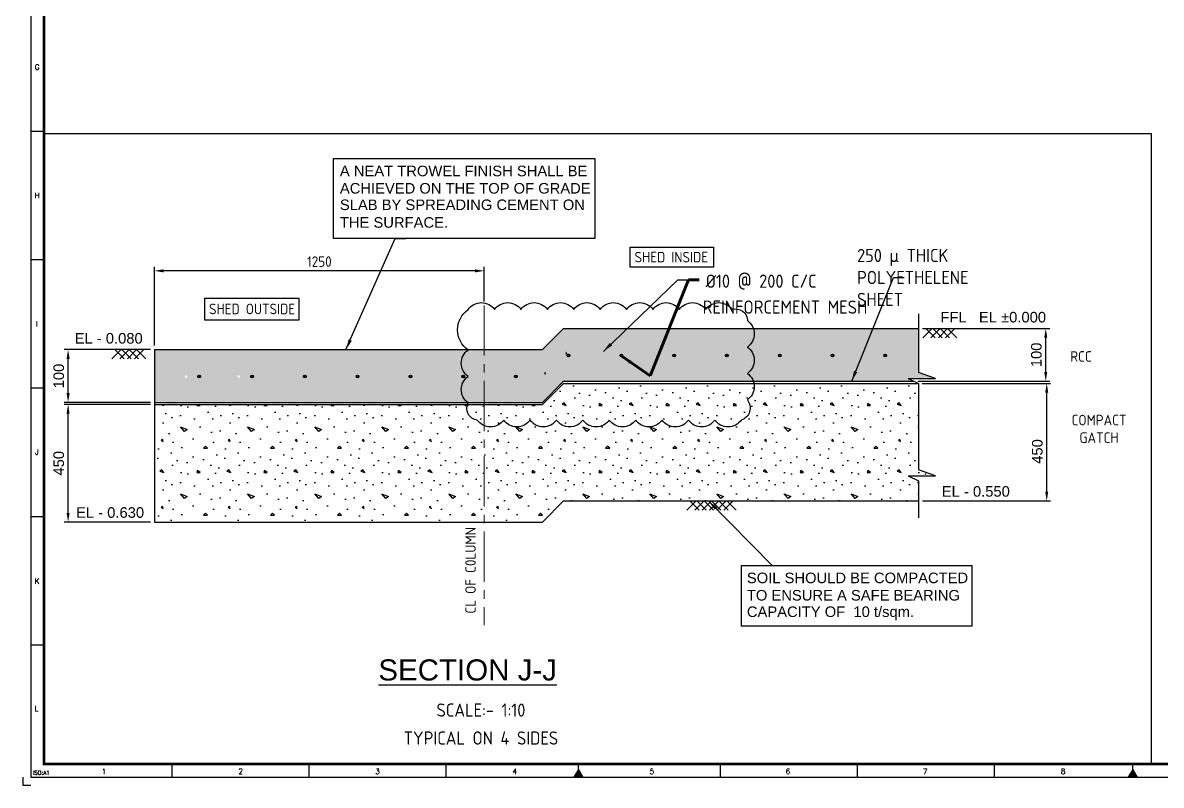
# Model space of a CAD drawing. Header units: millimetres. Extents: x -66 to 3621, y -1 to 3307.
# Drawn here: x 941.4 to 1372.7, y 0 to 288.9 of the extents above; entities that cross this region are included whole.
import ezdxf
from ezdxf.enums import TextEntityAlignment as Align

# ---------------------------------------------------------------- set-up
doc = ezdxf.new("R2010")
doc.units = ezdxf.units.MM
doc.linetypes.add('CENTER2', pattern=[28.575, 19.05, -3.175, 3.175, -3.175])
doc.layers.add('BORDER', color=6, linetype='Continuous')
doc.styles.add('ACISOTS', font='isocp.shx')
doc.styles.add('ROMANS', font='romans.shx', dxfattribs={"width": 0.8})
doc.styles.get("Standard").update_dxf_attribs({"font": 'arial.ttf'})
doc.dimstyles.new('ISO-25', dxfattribs={"dimtxt": 4, "dimasz": 3.5, "dimexe": 1.5, "dimexo": 1.5, "dimgap": 1.5, "dimtad": 1, "dimtxsty": 'Standard', "dimcen": 0, "dimadec": 0, "dimazin": 0, "dimtfac": 1, "dimtmove": 0, "dimatfit": 3, "dimfxl": 1, "dimarcsym": 0})

# ---------------------------------------------------------------- blocks, each defined once
blk = doc.blocks.new('A1B')
at = {"layer": 'BORDER', "color": 1}
for p, q in [((3, 247.84), (8, 247.84)), ((3, 199.17), (8, 199.17)), ((3, 150.51), (8, 150.51)), ((3, 101.84), (8, 101.84)), ((3, 53.17), (8, 53.17)), ((56.44, 8), (56.44, 3)), ((108.38, 8), (108.38, 3)), ((160.31, 8), (160.31, 3)), ((264.19, 8), (264.19, 3)), ((316.12, 8), (316.12, 3)), ((368.06, 8), (368.06, 3))]:
    blk.add_line(p, q, dxfattribs=at)
at = {"layer": 'BORDER'}
for p, q in [((210.5, 6), (208.77, 3)), ((210.5, 5), (210.5, 8)), ((210.5, 5), (210.5, 8)), ((210.5, 3), (210.5, 8)), ((210.5, 6), (212.23, 3)), ((420.5, 6), (418.77, 3)), ((420.5, 5), (420.5, 8)), ((420.5, 3), (420.5, 8)), ((420.5, 6), (422.23, 3))]:
    blk.add_line(p, q, dxfattribs=at)
blk.add_lwpolyline([(837, 3), (837, 590), (3, 590), (3, 3)], close=True, dxfattribs=at)
at = {"layer": 'BORDER', "const_width": 1}
blk.add_lwpolyline([(8, 8), (832, 8), (832, 585), (8, 585)], close=True, dxfattribs=at)
at = {"layer": 'BORDER', "color": 1}
blk.add_lwpolyline([(0, 3), (0, 0), (3, 0)], dxfattribs=at)
at = {"layer": 'BORDER'}
for points in [[(212.23, 3), (208.77, 3), (210.5, 6)], [(422.23, 3), (418.77, 3), (420.5, 6)]]:
    blk.add_solid(points, dxfattribs=at)
at = {"layer": 'BORDER', "color": 1, "style": 'ROMANS'}
for s, height, p in [('G', 2, (5.44, 271.07)), ('H', 2, (5.43, 222.46)), ('I', 2, (5.31, 173.82)), ('J', 2, (5.33, 125.23)), ('K', 2, (5.38, 76.36)), ('L', 2, (5.2, 28.07)), ('ISO:A1', 1.5, (7.03, 4)), ('1', 2, (30.81, 4.25)), ('2', 2, (82.56, 4.25)), ('3', 2, (134.41, 4.25)), ('4', 2, (186.37, 4.25)), ('5', 2, (238.32, 4.25)), ('6', 2, (289.89, 4.25)), ('7', 2, (341.88, 4.25)), ('8', 2, (394.13, 4.25))]:
    blk.add_text(s, height=height, dxfattribs=at).set_placement(p, align=Align.CENTER)
blk = doc.blocks.new('*D6298')
at = {"color": 0, "lineweight": -2}
for p, q in [((989.74, 165.04), (957.06, 165.04)), ((958.56, 148.54), (958.56, 161.54)), ((989.74, 145.04), (957.06, 145.04))]:
    blk.add_line(p, q, dxfattribs=at)
at = {"color": 0}
for points in [[(959.14, 161.54), (957.98, 161.54), (958.56, 165.04)], [(957.98, 148.54), (959.14, 148.54), (958.56, 145.04)]]:
    blk.add_solid(points, dxfattribs=at)
at = {"layer": 'Defpoints', "color": 0}
for p in [(958.56, 165.04), (991.24, 165.04), (991.24, 145.04)]:
    blk.add_point(p, dxfattribs=at)
at = {"color": 0, "insert": (955.02, 155.04), "char_height": 4, "attachment_point": 5, "rotation": 90}
blk.add_mtext('100', dxfattribs=at)
blk = doc.blocks.new('*D6299')
at = {"color": 0, "lineweight": -2}
for p, q in [((991.24, 166.54), (991.24, 196.38)), ((1112.74, 194.88), (994.74, 194.88)), ((1116.24, 183.3), (1116.24, 196.38))]:
    blk.add_line(p, q, dxfattribs=at)
at = {"color": 0}
for points in [[(994.74, 195.46), (994.74, 194.29), (991.24, 194.88)], [(1112.74, 194.29), (1112.74, 195.46), (1116.24, 194.88)]]:
    blk.add_solid(points, dxfattribs=at)
at = {"layer": 'Defpoints', "color": 0}
for p in [(991.24, 194.88), (1116.24, 181.8), (991.24, 165.04)]:
    blk.add_point(p, dxfattribs=at)
at = {"color": 0, "insert": (1053.74, 198.38), "char_height": 4, "attachment_point": 5, "style": 'ACISOTS'}
blk.add_mtext('1250', dxfattribs=at)
blk = doc.blocks.new('*D6300')
at = {"color": 0, "lineweight": -2}
for p, q in [((989.74, 144.26), (957.06, 144.26)), ((958.56, 103.2), (958.56, 140.76)), ((989.74, 99.7), (957.06, 99.7))]:
    blk.add_line(p, q, dxfattribs=at)
at = {"color": 0}
for points in [[(959.14, 140.76), (957.97, 140.76), (958.56, 144.26)], [(957.97, 103.2), (959.14, 103.2), (958.56, 99.7)]]:
    blk.add_solid(points, dxfattribs=at)
at = {"layer": 'Defpoints', "color": 0}
for p in [(958.56, 144.26), (991.24, 144.26), (991.24, 99.7)]:
    blk.add_point(p, dxfattribs=at)
at = {"color": 0, "insert": (955.01, 121.98), "char_height": 4, "attachment_point": 5, "rotation": 90}
blk.add_mtext('450', dxfattribs=at)
blk = doc.blocks.new('*D6301')
at = {"color": 0, "lineweight": -2}
for p, q in [((1282.27, 173.04), (1330.44, 173.04)), ((1328.94, 156.54), (1328.94, 169.54)), ((1280.47, 153.04), (1330.44, 153.04))]:
    blk.add_line(p, q, dxfattribs=at)
at = {"color": 0}
for points in [[(1329.52, 169.54), (1328.35, 169.54), (1328.94, 173.04)], [(1328.35, 156.54), (1329.52, 156.54), (1328.94, 153.04)]]:
    blk.add_solid(points, dxfattribs=at)
at = {"layer": 'Defpoints', "color": 0}
for p in [(1280.77, 173.04), (1328.94, 173.04), (1278.97, 153.04)]:
    blk.add_point(p, dxfattribs=at)
at = {"color": 0, "insert": (1325.39, 163.04), "char_height": 4, "attachment_point": 5, "rotation": 90}
blk.add_mtext('100', dxfattribs=at)
blk = doc.blocks.new('*D6302')
at = {"color": 0, "lineweight": -2}
for p, q in [((1282.11, 152.26), (1330.8, 152.26)), ((1329.3, 111.2), (1329.3, 148.76)), ((1282.27, 107.7), (1330.8, 107.7))]:
    blk.add_line(p, q, dxfattribs=at)
at = {"color": 0}
for points in [[(1329.88, 148.76), (1328.72, 148.76), (1329.3, 152.26)], [(1328.72, 111.2), (1329.88, 111.2), (1329.3, 107.7)]]:
    blk.add_solid(points, dxfattribs=at)
at = {"layer": 'Defpoints', "color": 0}
for p in [(1280.61, 152.26), (1329.3, 152.26), (1280.77, 107.7)]:
    blk.add_point(p, dxfattribs=at)
at = {"color": 0, "insert": (1325.76, 126.44), "char_height": 4, "attachment_point": 5, "rotation": 90}
blk.add_mtext('450', dxfattribs=at)

msp = doc.modelspace()

# ---------------------------------------------------------------- hatches: boundary and pattern name
at = {"transparency": 33554687}
h = msp.add_hatch(dxfattribs=at)
h.set_pattern_fill('CONC', color=256, scale=0.5)
h.set_pattern_definition([(0, (15936.472, -69795.514), (0, 12.7), [0, -12.7]), (0, (15936.599, -69799.959), (0, 12.7), [0, -12.7]), (0, (15936.98, -69793.101), (0, 12.7), [0, -12.7]), (338.1985905, (15930.3756, -69797.0383), (38.1, -12.7), [1.3678319, -67.0237612]), (216.8698976, (15931.6456, -69797.5463), (38.1, 25.4), [0.635, -62.865]), (130.6012946, (15931.1376, -69797.9273), (63.5, -76.2), [1.1708821, -115.9173325]), (206.565051, (15926.9466, -69799.451), (-12.7, -12.7), [0.2839806, -28.1140827]), (326.3099325, (15926.6926, -69799.5783), (25.4, -12.7), [0.457905, -45.3325962]), (108.434949, (15927.0736, -69799.8323), (-12.7, 25.4), [0.4016093, -39.759317]), (225, (15935.075, -69800.721), (-2e-15, -12.7), [0.5388154, -17.4216969]), (0, (15934.694, -69801.102), (12.7, 12.7), [0.762, -11.938]), (135, (15935.456, -69801.102), (-12.7, 9e-16), [0.5388154, -17.4216969]), (251.565051, (15933.5506, -69792.5933), (12.7, 25.4), [0.4016093, -39.759317]), (0, (15933.424, -69792.974), (12.7, 12.7), [0.635, -12.065]), (143.1301024, (15934.0586, -69792.9743), (-38.1, 25.4), [0.635, -62.865]), (213.6900675, (15926.8196, -69792.4663), (25.4, 12.7), [0.457905, -45.3325962]), (341.565051, (15926.4386, -69792.7203), (-25.4, 12.7), [0.8032185, -39.3577078]), (126.8698976, (15927.2006, -69792.9743), (25.4, -38.1), [0.635, -62.865]), (0, (15930.503, -69792.974), (0, 12.7), [0, -12.7]), (0, (15927.074, -69796.276), (0, 12.7), [0, -12.7]), (0, (15930.63, -69800.975), (0, 12.7), [0, -12.7]), (0, (15934.059, -69797.038), (0, 12.7), [0, -12.7]), (0, (15930.376, -69794.879), (0, 12.7), [0, -12.7]), (0, (15927.582, -69794.498), (0, 12.7), [0, -12.7]), (0, (15928.725, -69795.26), (0, 12.7), [0, -12.7]), (0, (15928.217, -69798.308), (0, 12.7), [0, -12.7]), (0, (15925.169, -69797.8), (0, 12.7), [0, -12.7]), (0, (15925.296, -69794.879), (0, 12.7), [0, -12.7]), (0, (15924.915, -69792.085), (0, 12.7), [0, -12.7]), (0, (15928.852, -69791.577), (0, 12.7), [0, -12.7]), (0, (15931.646, -69791.069), (0, 12.7), [0, -12.7]), (0, (15936.09, -69791.577), (0, 12.7), [0, -12.7]), (0, (15933.043, -69795.514), (0, 12.7), [0, -12.7]), (0, (15931.773, -69793.228), (0, 12.7), [0, -12.7]), (0, (15932.789, -69799.324), (0, 12.7), [0, -12.7]), (0, (15928.979, -69799.959), (0, 12.7), [0, -12.7]), (0, (15932.789, -69802.753), (0, 12.7), [0, -12.7]), (0, (15928.598, -69801.991), (0, 12.7), [0, -12.7]), (0, (15924.534, -69802.372), (0, 12.7), [0, -12.7]), (0, (15926.058, -69803.007), (0, 12.7), [0, -12.7]), (0, (15926.185, -69801.229), (0, 12.7), [0, -12.7]), (0, (15934.694, -69803.261), (0, 12.7), [0, -12.7]), (0, (15936.218, -69798.054), (0, 12.7), [0, -12.7]), (0, (15935.583, -69794.244), (0, 12.7), [0, -12.7]), (0, (15929.74, -69803.388), (0, 12.7), [0, -12.7])])
h.paths.add_polyline_path([(1265.50646, 173.03589), (1218.15907, 173.03589, -0.336120432), (1215.89948, 166.01742, -0.5206), (1215.89948, 156.01742, -0.157005986), (1218.15907, 153.03589), (1255.42139, 153.03589)])
h.paths.add_polyline_path([(1228.64972, 162.84632, 1), (1227.64972, 162.84632, 1)], flags=16)
h.paths.add_polyline_path([(1248.64972, 162.84632, 1), (1247.64972, 162.84632, 1)], flags=16)
h.paths.add_polyline_path([(1280.76964, 156.42427), (1280.76964, 173.03589), (1265.50646, 173.03589), (1255.42139, 153.03589), (1278.97178, 153.03589), (1276.77959, 154.07718), (1287.22414, 154.07718)])
h.paths.add_polyline_path([(1268.64972, 162.84632, 1), (1267.64972, 162.84632, 1)], flags=16)
h.paths.add_polyline_path([(1218.15907, 153.03589, 0.157005986), (1215.89948, 156.01742, 0.5206), (1215.89948, 166.01742, 0.336120432), (1218.15907, 173.03589), (1146.24328, 173.03589), (1138.24328, 165.03589), (1116.24228, 165.03589), (1116.24228, 145.03589), (1138.24328, 145.03589), (1146.24328, 153.03589)])
h.paths.add_polyline_path([(1147.0261, 162.90046), (1139.47885, 155.35321), (1138.77175, 156.06032), (1139.47885, 156.76743), (1147.0261, 164.31467), (1147.72378, 163.617), (1147.72378, 163.59813)], flags=16)
h.paths.add_polyline_path([(1148.64972, 162.84632, 1), (1147.64972, 162.84632, 1)], flags=16)
h.paths.add_polyline_path([(1128.64972, 154.84632, 1), (1127.64972, 154.84632, 1)], flags=16)
h.paths.add_polyline_path([(1188.64972, 162.84632, 1), (1187.64972, 162.84632, 1)], flags=16)
h.paths.add_polyline_path([(1208.64972, 162.84632, 1), (1207.64972, 162.84632, 1)], flags=16)
h.paths.add_polyline_path([(1168.44812, 162.44513, 0.237121308), (1168.64972, 162.84632, 4.217250685)], flags=16)
h.paths.add_polyline_path([(1147.0261, 164.31467), (1147.01667, 164.32411), (1147.0261, 164.33354)], flags=16)
h.paths.add_polyline_path([(1109.89892, 165.03589, 0.007211013), (1110.11815, 164.87764, 0.5206), (1110.11815, 154.87764, 0.506745923), (1109.90235, 145.03589), (1116.24228, 145.03589), (1116.24228, 165.03589)])
h.paths.add_polyline_path([(1109.89892, 165.03589), (991.24228, 165.03589), (991.24228, 145.03589), (1109.90235, 145.03589, -0.506745923), (1110.11815, 154.87764, -0.5206), (1110.11815, 164.87764, -0.007211013)])
h.paths.add_polyline_path([(1023.74228, 154.84632, 1), (1022.74228, 154.84632, 1)], flags=16)
h.paths.add_polyline_path([(1003.74228, 154.84632, 1), (1002.74228, 154.84632, 1)], flags=16)
h.paths.add_polyline_path([(1008.74228, 154.84632, 1), (1007.74228, 154.84632, 1)], flags=16)
h.paths.add_polyline_path([(1028.74228, 154.84632, 1), (1027.74228, 154.84632, 1)], flags=16)
h.paths.add_polyline_path([(1068.74228, 154.84632, 1), (1067.74228, 154.84632, 1)], flags=16)
h.paths.add_polyline_path([(1088.74228, 154.84632, 1), (1087.74228, 154.84632, 1)], flags=16)
h.paths.add_polyline_path([(1108.74228, 154.84632, 1), (1107.74228, 154.84632, 1)], flags=16)
h.paths.add_polyline_path([(1048.74228, 154.84632, 1), (1047.74228, 154.84632, 1)], flags=16)
h.paths.add_polyline_path([(1321.35244, 157.81215), (1321.35244, 168.25963), (1329.43702, 168.25963), (1329.43702, 157.81215)], flags=9)
h = msp.add_hatch(color=256, dxfattribs=at)
h.dxf.hatch_style = 1
h.paths.add_polyline_path([(1244.24228, 163.34632), (1244.24228, 164.34632), (1146.24328, 164.34632), (1146.24328, 163.34632)])
h.paths.add_polyline_path([(1244.24228, 164.34632), (1244.24228, 163.34632), (1280.76964, 163.34632), (1280.76964, 164.34632)])
h = msp.add_hatch(color=256, dxfattribs=at)
h.dxf.hatch_style = 1
h.paths.add_polyline_path([(1148.64972, 162.84632, 1), (1147.64972, 162.84632, 1)])
h = msp.add_hatch(color=256, dxfattribs=at)
h.dxf.hatch_style = 1
h.paths.add_polyline_path([(1168.64972, 162.84632, 1), (1167.64972, 162.84632, 1)])
h = msp.add_hatch(color=256, dxfattribs=at)
h.dxf.hatch_style = 1
h.paths.add_polyline_path([(1188.64972, 162.84632, 1), (1187.64972, 162.84632, 1)])
h = msp.add_hatch(color=256, dxfattribs=at)
h.dxf.hatch_style = 1
h.paths.add_polyline_path([(1208.64972, 162.84632, 1), (1207.64972, 162.84632, 1)])
h = msp.add_hatch(color=256, dxfattribs=at)
h.dxf.hatch_style = 1
h.paths.add_polyline_path([(1228.64972, 162.84632, 1), (1227.64972, 162.84632, 1)])
h = msp.add_hatch(color=256, dxfattribs=at)
h.dxf.hatch_style = 1
h.paths.add_polyline_path([(1248.64972, 162.84632, 1), (1247.64972, 162.84632, 1)])
h = msp.add_hatch(color=256, dxfattribs=at)
h.dxf.hatch_style = 1
h.paths.add_polyline_path([(1268.64972, 162.84632, 1), (1267.64972, 162.84632, 1)])
h = msp.add_hatch(color=256, dxfattribs=at)
h.dxf.hatch_style = 1
h.paths.add_polyline_path([(1244.24228, 155.34632), (1244.24228, 156.34632), (991.24228, 156.34632), (991.24228, 155.34632)])
h.paths.add_polyline_path([(1244.24228, 156.34632), (1244.24228, 155.34632), (1139.47124, 155.34632), (1139.47124, 156.34632)])
h = msp.add_hatch(color=256, dxfattribs=at)
h.dxf.hatch_style = 1
h.paths.add_polyline_path([(1008.74228, 154.84632, 1), (1007.74228, 154.84632, 1)])
h = msp.add_hatch(color=256, dxfattribs=at)
h.dxf.hatch_style = 1
h.paths.add_polyline_path([(1028.74228, 154.84632, 1), (1027.74228, 154.84632, 1)])
h = msp.add_hatch(color=256, dxfattribs=at)
h.dxf.hatch_style = 1
h.paths.add_polyline_path([(1048.74228, 154.84632, 1), (1047.74228, 154.84632, 1)])
h = msp.add_hatch(color=256, dxfattribs=at)
h.dxf.hatch_style = 1
h.paths.add_polyline_path([(1068.74228, 154.84632, 1), (1067.74228, 154.84632, 1)])
h = msp.add_hatch(color=256, dxfattribs=at)
h.dxf.hatch_style = 1
h.paths.add_polyline_path([(1088.74228, 154.84632, 1), (1087.74228, 154.84632, 1)])
h = msp.add_hatch(color=256, dxfattribs=at)
h.dxf.hatch_style = 1
h.paths.add_polyline_path([(1108.74228, 154.84632, 1), (1107.74228, 154.84632, 1)])
h = msp.add_hatch(color=256, dxfattribs=at)
h.dxf.hatch_style = 1
h.paths.add_polyline_path([(1128.64972, 154.84632, 1), (1127.64972, 154.84632, 1)])
h = msp.add_hatch(dxfattribs=at)
h.set_pattern_fill('CONC', color=256)
h.set_pattern_definition([(0, (15948.537, -69787.386), (0, 25.4), [0, -25.4]), (0, (15948.79, -69796.276), (0, 25.4), [0, -25.4]), (0, (15949.553, -69782.56), (0, 25.4), [0, -25.4]), (338.1985905, (15936.3446, -69790.4343), (76.2, -25.4), [2.735664, -134.047522]), (216.869898, (15938.8846, -69791.4503), (76.2, 50.8), [1.27, -125.73]), (130.6012946, (15937.8686, -69792.2123), (127, -152.4), [2.341764, -231.834665]), (206.565051, (15929.487, -69795.26), (-25.4, -25.4), [0.567961, -56.228165]), (326.309932, (15928.9786, -69795.514), (50.8, -25.4), [0.91581, -90.665192]), (108.434949, (15929.741, -69796.022), (-25.4, 50.8), [0.8032185, -79.518634]), (225, (15945.743, -69797.8), (-4e-15, -25.4), [1.077631, -34.843394]), (0, (15944.98, -69798.562), (25.4, 25.4), [1.524, -23.876]), (135, (15946.505, -69798.562), (-25.4, 2e-15), [1.077631, -34.843394]), (251.565051, (15942.695, -69781.544), (25.4, 50.8), [0.8032185, -79.518634]), (0, (15942.44, -69782.306), (25.4, 25.4), [1.27, -24.13]), (143.130102, (15943.7106, -69782.3063), (-76.2, 50.8), [1.27, -125.73]), (213.690068, (15929.2326, -69781.29), (50.8, 25.4), [0.91581, -90.665192]), (341.565051, (15928.471, -69781.798), (-50.8, 25.4), [1.606437, -78.7154155]), (126.869898, (15929.9946, -69782.3063), (50.8, -76.2), [1.27, -125.73]), (0, (15936.599, -69782.306), (0, 25.4), [0, -25.4]), (0, (15929.74, -69788.91), (0, 25.4), [0, -25.4]), (0, (15936.853, -69798.308), (0, 25.4), [0, -25.4]), (0, (15943.71, -69790.434), (0, 25.4), [0, -25.4]), (0, (15936.345, -69786.116), (0, 25.4), [0, -25.4]), (0, (15930.757, -69785.354), (0, 25.4), [0, -25.4]), (0, (15933.043, -69786.878), (0, 25.4), [0, -25.4]), (0, (15932.027, -69792.974), (0, 25.4), [0, -25.4]), (0, (15925.93, -69791.958), (0, 25.4), [0, -25.4]), (0, (15926.185, -69786.116), (0, 25.4), [0, -25.4]), (0, (15925.423, -69780.528), (0, 25.4), [0, -25.4]), (0, (15933.297, -69779.512), (0, 25.4), [0, -25.4]), (0, (15938.885, -69778.496), (0, 25.4), [0, -25.4]), (0, (15947.775, -69779.512), (0, 25.4), [0, -25.4]), (0, (15941.679, -69787.386), (0, 25.4), [0, -25.4]), (0, (15939.139, -69782.814), (0, 25.4), [0, -25.4]), (0, (15941.17, -69795.006), (0, 25.4), [0, -25.4]), (0, (15933.55, -69796.276), (0, 25.4), [0, -25.4]), (0, (15941.17, -69801.864), (0, 25.4), [0, -25.4]), (0, (15932.789, -69800.34), (0, 25.4), [0, -25.4]), (0, (15924.66, -69801.102), (0, 25.4), [0, -25.4]), (0, (15927.709, -69802.372), (0, 25.4), [0, -25.4]), (0, (15927.963, -69798.816), (0, 25.4), [0, -25.4]), (0, (15944.98, -69802.88), (0, 25.4), [0, -25.4]), (0, (15948.029, -69792.466), (0, 25.4), [0, -25.4]), (0, (15946.759, -69784.846), (0, 25.4), [0, -25.4]), (0, (15935.075, -69803.134), (0, 25.4), [0, -25.4])])
h.paths.add_polyline_path([(1280.76964, 119.54687), (1280.76964, 152.1819), (1280.61494, 152.25539), (1218.37562, 152.25539, -0.299563426), (1215.89948, 146.01742, -0.5206), (1213.5787, 138.33819, -0.5206), (1203.5787, 138.33819, -0.5206), (1193.5787, 138.33819, -0.5206), (1183.5787, 138.33819, -0.5206), (1173.5787, 138.33819, -0.5206), (1163.5787, 138.33819, -0.5206), (1153.5787, 138.33819, -0.5206), (1143.5787, 138.33819, -0.5206), (1133.5787, 138.33819, -0.5206), (1123.5787, 138.33819, -0.351712644), (1116.24228, 136.20008), (1116.24228, 99.69965), (1138.24328, 99.69965), (1146.24328, 107.69965), (1280.76964, 107.69965), (1280.76964, 115.30451), (1276.77959, 117.19978), (1287.22414, 117.19978)])
h.paths.add_polyline_path([(1116.24228, 136.20008, 0.351712644), (1123.5787, 138.33819, 0.5206), (1133.5787, 138.33819, 0.5206), (1143.5787, 138.33819, 0.5206), (1153.5787, 138.33819, 0.5206), (1163.5787, 138.33819, 0.5206), (1173.5787, 138.33819, 0.5206), (1183.5787, 138.33819, 0.5206), (1193.5787, 138.33819, 0.5206), (1203.5787, 138.33819, 0.5206), (1213.5787, 138.33819, 0.5206), (1215.89948, 146.01742, 0.299563426), (1218.37562, 152.25539), (1146.24328, 152.25539), (1138.24328, 144.25539), (1116.24228, 144.25539)])
h.paths.add_polyline_path([(1109.85621, 144.25539, 0.473937075), (1113.5787, 138.33819, 0.142749664), (1116.24228, 136.20008), (1116.24228, 144.25539)])
h.paths.add_polyline_path([(1116.24228, 99.69965), (1116.24228, 136.20008, -0.142749664), (1113.5787, 138.33819, -0.473937075), (1109.85621, 144.25539), (991.24228, 144.25539), (991.24228, 99.69965)])
h.paths.add_polyline_path([(1321.71455, 120.94953), (1321.71455, 131.93452), (1329.79914, 131.93452), (1329.79914, 120.94953)], flags=9)

# ---------------------------------------------------------------- linework, layer by layer
at = {"color": 3, "linetype": 'CENTER2', "lineweight": 0}
msp.add_line((1116.24228, 181.8017), (1116.24228, 60.59938), dxfattribs=at)
for p, q in [((1280.76964, 178.56799), (1280.76964, 156.42427)), ((1146.24328, 173.03589), (1138.24328, 165.03589)), ((1146.24328, 173.03589), (1280.76964, 173.03589)), ((1285.92676, 173.03589), (1282.43177, 169.54089)), ((1283.55497, 173.03589), (1287.04997, 169.54089)), ((1288.93489, 173.03589), (1285.43989, 169.54089)), ((1286.18708, 173.03589), (1289.68208, 169.54089)), ((1291.74054, 173.03589), (1288.24555, 169.54089)), ((1288.99274, 173.03589), (1292.48774, 169.54089)), ((1294.48835, 173.03589), (1290.99335, 169.54089)), ((1291.74054, 173.03589), (1295.23554, 169.54089)), ((989.6404, 165.03589), (964.68263, 165.03589)), ((978.67928, 165.03589), (975.18429, 161.54089)), ((976.30749, 165.03589), (979.80249, 161.54089)), ((981.68741, 165.03589), (978.19241, 161.54089)), ((978.9396, 165.03589), (982.4346, 161.54089)), ((984.49306, 165.03589), (980.99807, 161.54089)), ((981.74526, 165.03589), (985.24026, 161.54089)), ((987.24087, 165.03589), (983.74587, 161.54089)), ((984.49306, 165.03589), (987.98806, 161.54089)), ((991.24228, 165.03589), (1138.24328, 165.03589)), ((991.24228, 165.03589), (991.24228, 99.69965)), ((1287.22414, 154.07718), (1280.76964, 156.42427)), ((1146.24328, 153.03589), (1138.24328, 145.03589)), ((1146.24328, 152.25539), (1138.24328, 144.25539)), ((1146.24328, 153.03589), (1278.97178, 153.03589)), ((1146.24328, 152.25539), (1280.61494, 152.25539)), ((1146.24328, 152.25539), (1280.61494, 152.25539)), ((1276.77959, 154.07718), (1287.22414, 154.07718)), ((1276.77959, 154.07718), (1280.76964, 152.1819)), ((1280.76964, 152.1819), (1280.76964, 119.54687)), ((991.24228, 145.03589), (1138.24328, 145.03589)), ((991.24228, 144.25539), (1138.24328, 144.25539)), ((991.24228, 144.25539), (1138.24328, 144.25539)), ((1276.77959, 117.19978), (1287.22414, 117.19978)), ((1276.77959, 117.19978), (1280.76964, 115.30451)), ((1287.22414, 117.19978), (1280.76964, 119.54687)), ((1280.76964, 115.30451), (1280.76964, 101.24751)), ((1146.24328, 107.69965), (1138.24328, 99.69965)), ((1146.24328, 107.69965), (1280.76964, 107.69965)), ((1196.48209, 107.69965), (1192.9871, 104.20466)), ((1194.1103, 107.69965), (1197.6053, 104.20466)), ((1199.49022, 107.69965), (1195.99522, 104.20466)), ((1196.74241, 107.69965), (1200.23741, 104.20466)), ((1202.29587, 107.69965), (1198.80088, 104.20466)), ((1199.54807, 107.69965), (1203.04307, 104.20466)), ((1205.04368, 107.69965), (1201.54868, 104.20466)), ((1202.29587, 107.69965), (1205.79087, 104.20466)), ((1207.84934, 107.69965), (1204.35434, 104.20466)), ((1205.10153, 107.69965), (1208.59653, 104.20466)), ((1210.48145, 107.69965), (1206.98645, 104.20466)), ((1208.10965, 107.69965), (1211.60465, 104.20466)), ((991.24228, 99.69965), (1138.24328, 99.69965))]:
    msp.add_line(p, q)
for points in [[(949.38262, 8), (1368.94385, 8), (1368.94385, 246.75307), (949.38262, 246.75307)], [(1059.09892, 237.47313), (1158.14871, 237.47313), (1158.14871, 207.19036), (1059.09892, 207.19036)], [(1171.46772, 203.81301), (1203.08897, 203.81301), (1203.08897, 196.26166), (1171.46772, 196.26166)], [(1010.40119, 184.47586), (1045.96714, 184.47586), (1045.96714, 176.14629), (1010.40119, 176.14629)], [(1213.713, 83.29607), (1300.89681, 83.29607), (1300.89681, 60.23342), (1213.713, 60.23342)]]:
    msp.add_lwpolyline(points, close=True)
at = {"color": 1}
msp.add_lwpolyline([(1110.11815, 180.23608, -0.5206), (1120.11815, 180.23608, -0.5206), (1130.11815, 180.23608, -0.5206), (1140.11815, 180.23608, -0.5206), (1150.11815, 180.23608, -0.5206), (1160.11815, 180.23608, -0.5206), (1170.11815, 180.23608, -0.5206), (1180.11815, 180.23608, -0.5206), (1190.11815, 180.23608, -0.5206), (1200.11815, 180.23608, -0.5206), (1210.11815, 180.23608, -0.5206), (1215.89948, 176.01742, -0.5206), (1215.89948, 166.01742, -0.5206), (1215.89948, 156.01742, -0.5206), (1215.89948, 146.01742, -0.5206), (1213.5787, 138.33819, -0.5206), (1203.5787, 138.33819, -0.5206), (1193.5787, 138.33819, -0.5206), (1183.5787, 138.33819, -0.5206), (1173.5787, 138.33819, -0.5206), (1163.5787, 138.33819, -0.5206), (1153.5787, 138.33819, -0.5206), (1143.5787, 138.33819, -0.5206), (1133.5787, 138.33819, -0.5206), (1123.5787, 138.33819, -0.5206), (1113.5787, 138.33819, -0.5206), (1110.11815, 144.87764, -0.5206), (1110.11815, 154.87764, -0.5206), (1110.11815, 164.87764, -0.5206), (1110.11815, 180.23608, -0.5206)], format="xyb", close=True, dxfattribs=at)
for centre in [(1148.14972, 162.84632), (1168.14972, 162.84632), (1188.14972, 162.84632), (1208.14972, 162.84632), (1228.14972, 162.84632), (1248.14972, 162.84632), (1268.14972, 162.84632), (1008.24228, 154.84632), (1028.24228, 154.84632), (1048.24228, 154.84632), (1068.24228, 154.84632), (1088.24228, 154.84632), (1108.24228, 154.84632), (1128.14972, 154.84632)]:
    msp.add_circle(centre, 0.5)
at = {"linetype": 'Continuous', "transparency": 33554687}
for points in [[(1147.0261, 162.90046), (1139.47885, 156.76743), (1147.0261, 164.31467)], [(1147.0261, 164.31467), (1147.01667, 164.32411), (1147.0261, 164.33354)], [(1147.0261, 162.90046), (1147.0261, 164.31467), (1147.72378, 163.59813)], [(1147.72378, 163.59813), (1147.0261, 164.31467), (1147.72378, 163.617)], [(1139.47885, 155.35321), (1139.47885, 156.76743), (1147.0261, 162.90046)], [(1139.47885, 155.35321), (1138.77175, 156.06032), (1139.47885, 156.76743)]]:
    msp.add_solid(points, dxfattribs=at)

# ---------------------------------------------------------------- block references
msp.add_blockref('A1B', (941.38262, 0))

# ---------------------------------------------------------------- texts
at = {"color": 130}
for s, p in [('A NEAT TROWEL FINISH SHALL BE ', (1061.52398, 230.72523)), ('ACHIEVED ON THE TOP OF GRADE ', (1061.52398, 224.15309)), ('SLAB BY SPREADING CEMENT ON', (1061.52398, 217.90956)), ('THE SURFACE.', (1061.52398, 211.21897)), ('SOIL SHOULD BE COMPACTED', (1215.70954, 76.54818)), ('TO ENSURE A SAFE BEARING', (1215.70954, 69.97604)), ('CAPACITY OF  10 t/sqm.', (1215.70954, 63.73251))]:
    msp.add_text(s, height=4, dxfattribs=at).set_placement(p)
for s, height, p in [('FFL   EL %%p0.000', 4, (1289.02873, 177.32535)), ('EL - 0.080', 4, (961.04818, 169.32535)), ('EL - 0.550', 4, (1289.55052, 111.32301)), ('EL - 0.630', 4, (961.56997, 103.32301)), ('%%USECTION J-J', 8, (1076.09657, 43.67885))]:
    msp.add_text(s, height=height, dxfattribs=at).set_placement(p, align=Align.MIDDLE_LEFT)
at = {"attachment_point": 5, "style": 'ACISOTS'}
for s, insert, char_height in [('\\pxql;250 µ THICK \\PPOLYETHELENE\\PSHEET', (1278.58343, 192.36538), 5), ('SHED INSIDE', (1187.08289, 200.08042), 4), ('%%C10 @ 200 C/C', (1221.12446, 190.60775), 5), ('SHED OUTSIDE', (1028.26082, 180.43662), 4), ('REINFORCEMENT MESH', (1230.14682, 181.13998), 5), ('RCC', (1342.28594, 162.4496), 4), ('COMPACT\\PGATCH', (1349.1116, 135.01649), 4), (' SCALE:- 1:10', (1113.53603, 28.4668), 5), (' TYPICAL ON 4 SIDES', (1113.53603, 17.87596), 5)]:
    msp.add_mtext(s, dxfattribs=dict(at, insert=insert, char_height=char_height))
at = {"insert": (1111.02345, 81.41496), "char_height": 4, "attachment_point": 5, "rotation": 90, "style": 'ACISOTS'}
msp.add_mtext('CL OF C0LUMN', dxfattribs=at)

# ---------------------------------------------------------------- dimensions: what is measured, and where the dimension line sits
dim = msp.add_linear_dim(base=(991.24228, 194.87608), p1=(1116.24228, 181.8017), p2=(991.24228, 165.03589), dimstyle='ISO-25', override={"dimtxt": 4, "dimdec": 0, "dimlfac": 10, "dimtxsty": 'ACISOTS'})
dim.commit()
dim.dimension.update_dxf_attribs({"geometry": '*D6299', "text_midpoint": (1053.74228, 198.37648)})
for base, p1, p2, text, override, picture, middle in [((1328.93702, 173.03589), (1278.97178, 153.03589), (1280.76964, 173.03589), '100', {"dimtxt": 4}, '*D6301', (1328.93702, 163.03589)), ((1329.29914, 152.25539), (1280.76964, 107.69965), (1280.61494, 152.25539), '450', {"dimtxt": 4, "dimtxsty": 'Standard'}, '*D6302', (1329.29914, 126.44203)), ((958.55653, 144.25539), (991.24228, 99.69965), (991.24228, 144.25539), '450', {"dimtxt": 4, "dimtxsty": 'Standard'}, '*D6300', (958.55653, 121.97752))]:
    dim = msp.add_linear_dim(base=base, p1=p1, p2=p2, angle=90, text=text, dimstyle='ISO-25', override=override)
    dim.commit()
    dim.dimension.update_dxf_attribs({"geometry": picture, "text_midpoint": middle, "dimtype": 160})
dim = msp.add_linear_dim(base=(958.56146, 165.03589), p1=(991.24228, 145.03589), p2=(991.24228, 165.03589), angle=90, text='100', dimstyle='ISO-25', override={"dimtxt": 4})
dim.commit()
dim.dimension.update_dxf_attribs({"geometry": '*D6298', "text_midpoint": (955.01916, 155.03589)})

# ---------------------------------------------------------------- leaders
for points, override in [([(1063.83575, 165.03589), (1082.52393, 207.19036), (1086.52393, 207.19036)], {"dimasz": 4, "dimgap": 1.5, "dimtad": 0}), ([(1161.33341, 164.33876), (1189.57535, 191.50032), (1193.57535, 191.50032)], {"dimasz": 4, "dimgap": 1.5, "dimtad": 0}), ([(1168.30789, 162.5418), (1179.03891, 155.14436), (1193.57535, 191.50032), (1197.57535, 191.50032)], {"dimtxt": 4, "dimasz": 4, "dimgap": 1.5, "dimtad": 0, "dimclrd": 0, "dimlwd": 65534}), ([(1255.42139, 153.03589), (1271.25479, 192.36809), (1275.25479, 192.36809)], {"dimasz": 4, "dimgap": 1.5, "dimtad": 0}), ([(1201.17635, 107.69965), (1225.27203, 83.29607), (1229.27203, 83.29607)], {"dimasz": 4, "dimgap": 1.5, "dimtad": 0})]:
    msp.add_leader(points, dimstyle='ISO-25', override=override)

doc.saveas('drawing.dxf')
